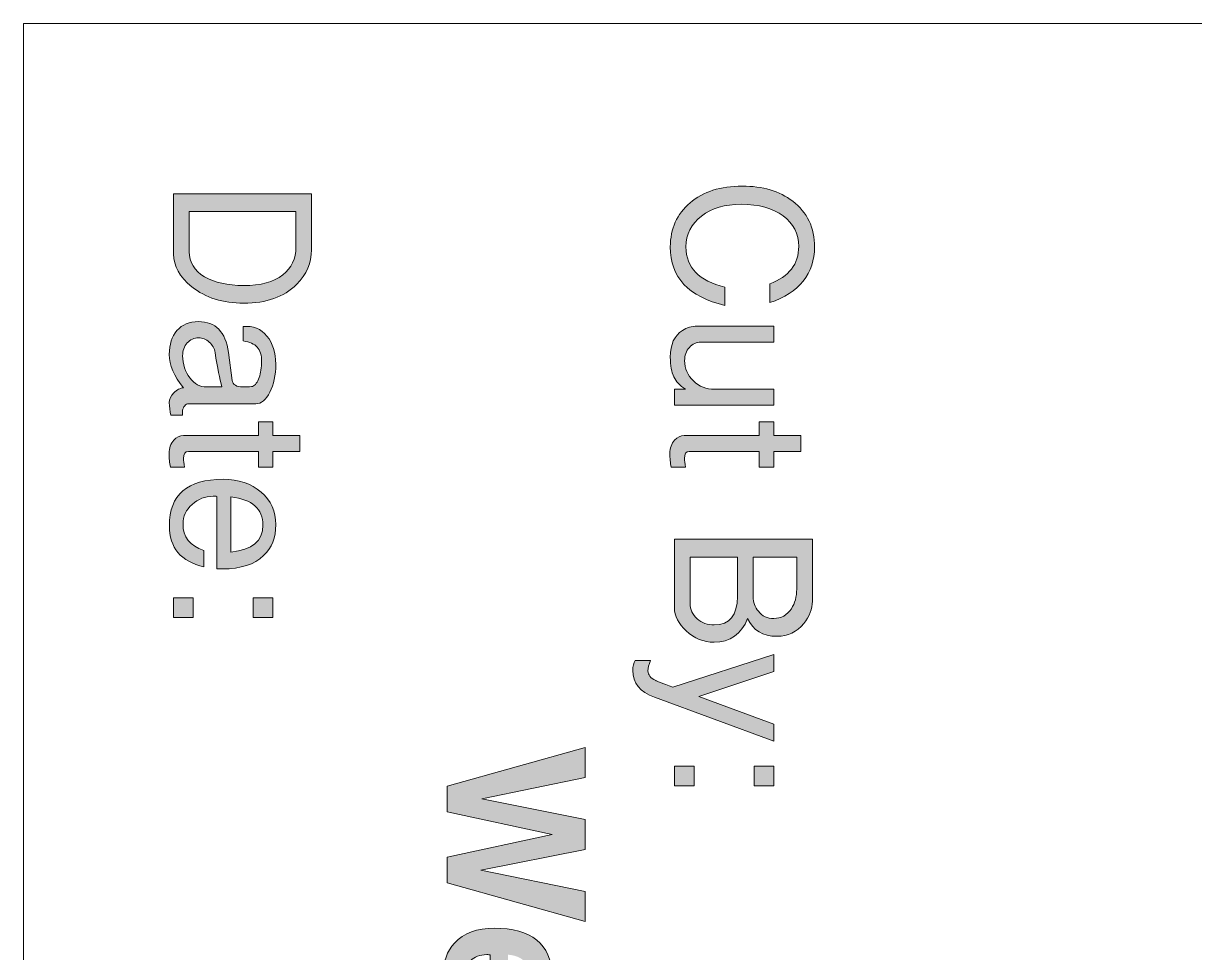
# Model space of a CAD drawing. Header units: inches. Extents: x 0.85 to 9.83, y -3.82 to -0.79.
# Drawn here: x 5.521 to 6.553, y -1.613 to -0.795 of the extents above; entities that cross this region are included whole.
import ezdxf

# ---------------------------------------------------------------- set-up
doc = ezdxf.new("R2010")
doc.units = ezdxf.units.IN
doc.header["$MEASUREMENT"] = 0
doc.layers.add('Layer 1', color=7, linetype='Continuous')

# ---------------------------------------------------------------- blocks, each defined once
blk = doc.blocks.new('block 35')
at = {"layer": 'Layer 1', "color": 7, "lineweight": 5, "true_color": 0xffffff}
blk.add_lwpolyline([(5.5214, -3.8038), (5.5214, -3.5284), (5.5214, -0.7952)], dxfattribs=at)
blk = doc.blocks.new('block 33')
at = {"layer": 'Layer 1', "color": 7, "lineweight": 5, "true_color": 0xffffff}
blk.add_lwpolyline([(5.5214, -0.7952), (7.5839, -0.7952)], dxfattribs=at)
at = {"layer": 'Layer 1'}
blk.add_blockref('block 35', (0, 0), dxfattribs=at)
blk = doc.blocks.new('block 53')
at = {"layer": 'Layer 1', "true_color": 0xed1f24}
h = blk.add_hatch(color=240, dxfattribs=at)
h.dxf.hatch_style = 2
edge = h.paths.add_edge_path()
edge.add_spline(control_points=[(6.1391, -1.0434), (6.107, -1.0359), (6.091, -1.0188), (6.091, -0.992), (6.091, -0.9759), (6.0968, -0.963), (6.1084, -0.9531), (6.12, -0.9433), (6.1353, -0.9384), (6.1543, -0.9384), (6.1723, -0.9384), (6.1871, -0.9428), (6.1988, -0.9517), (6.2116, -0.9615), (6.218, -0.975), (6.218, -0.9922), (6.218, -1.0035), (6.2146, -1.0134), (6.2079, -1.022), (6.2012, -1.0304), (6.1914, -1.0368), (6.1786, -1.0409), (6.1786, -1.0409), (6.1786, -1.0245), (6.1786, -1.0245), (6.1956, -1.018), (6.2041, -1.007), (6.2041, -0.9915), (6.2041, -0.9803), (6.1995, -0.9713), (6.1903, -0.9645), (6.1811, -0.9578), (6.1688, -0.9544), (6.1535, -0.9544), (6.1391, -0.9544), (6.1274, -0.9578), (6.1184, -0.9648), (6.1093, -0.9717), (6.1048, -0.9808), (6.1048, -0.992), (6.1048, -1.0101), (6.1162, -1.0219), (6.1391, -1.0274), (6.1391, -1.0274), (6.1391, -1.0434), (6.1391, -1.0434)], knot_values=[0, 0, 0, 0, 1, 1, 1, 2, 2, 2, 3, 3, 3, 4, 4, 4, 5, 5, 5, 6, 6, 6, 7, 7, 7, 8, 8, 8, 9, 9, 9, 10, 10, 10, 11, 11, 11, 12, 12, 12, 13, 13, 13, 14, 14, 14, 15, 15, 15, 15], degree=3, periodic=1)
h = blk.add_hatch(color=240, dxfattribs=at)
h.dxf.hatch_style = 2
edge = h.paths.add_edge_path()
edge.add_spline(control_points=[(6.0946, -1.1312), (6.0946, -1.1312), (6.0946, -1.1172), (6.0946, -1.1172), (6.0946, -1.1172), (6.1043, -1.1172), (6.1043, -1.1172), (6.0994, -1.1139), (6.096, -1.1103), (6.0941, -1.1064), (6.092, -1.1021), (6.091, -1.0963), (6.091, -1.0889), (6.091, -1.0778), (6.0945, -1.07), (6.1016, -1.0655), (6.1055, -1.063), (6.1098, -1.0617), (6.1146, -1.0617), (6.1146, -1.0617), (6.1821, -1.0617), (6.1821, -1.0617), (6.1821, -1.0617), (6.1821, -1.0757), (6.1821, -1.0757), (6.1821, -1.0757), (6.118, -1.0757), (6.118, -1.0757), (6.114, -1.0757), (6.1106, -1.0773), (6.1078, -1.0804), (6.105, -1.0835), (6.1036, -1.0874), (6.1036, -1.092), (6.1036, -1.099), (6.1062, -1.105), (6.1113, -1.1099), (6.1164, -1.1148), (6.1226, -1.1172), (6.13, -1.1172), (6.13, -1.1172), (6.1821, -1.1172), (6.1821, -1.1172), (6.1821, -1.1172), (6.1821, -1.1312), (6.1821, -1.1312), (6.1821, -1.1312), (6.0946, -1.1312), (6.0946, -1.1312)], knot_values=[0, 0, 0, 0, 1, 1, 1, 2, 2, 2, 3, 3, 3, 4, 4, 4, 5, 5, 5, 6, 6, 6, 7, 7, 7, 8, 8, 8, 9, 9, 9, 10, 10, 10, 11, 11, 11, 12, 12, 12, 13, 13, 13, 14, 14, 14, 15, 15, 15, 16, 16, 16, 16], degree=3, periodic=1)
h = blk.add_hatch(color=240, dxfattribs=at)
h.dxf.hatch_style = 2
edge = h.paths.add_edge_path()
edge.add_spline(control_points=[(6.0918, -1.1859), (6.091, -1.1818), (6.0906, -1.1778), (6.0906, -1.1739), (6.0906, -1.169), (6.092, -1.165), (6.0948, -1.162), (6.0972, -1.1594), (6.1001, -1.158), (6.1033, -1.158), (6.1033, -1.158), (6.1693, -1.158), (6.1693, -1.158), (6.1693, -1.158), (6.1693, -1.1459), (6.1693, -1.1459), (6.1693, -1.1459), (6.1821, -1.1459), (6.1821, -1.1459), (6.1821, -1.1459), (6.1821, -1.158), (6.1821, -1.158), (6.1821, -1.158), (6.2058, -1.158), (6.2058, -1.158), (6.2058, -1.158), (6.2058, -1.172), (6.2058, -1.172), (6.2058, -1.172), (6.1821, -1.172), (6.1821, -1.172), (6.1821, -1.172), (6.1821, -1.1859), (6.1821, -1.1859), (6.1821, -1.1859), (6.1693, -1.1859), (6.1693, -1.1859), (6.1693, -1.1859), (6.1693, -1.172), (6.1693, -1.172), (6.1693, -1.172), (6.1076, -1.172), (6.1076, -1.172), (6.1048, -1.172), (6.1035, -1.1741), (6.1035, -1.1782), (6.1035, -1.1799), (6.1037, -1.1824), (6.1043, -1.1859), (6.1043, -1.1859), (6.0918, -1.1859), (6.0918, -1.1859)], knot_values=[0, 0, 0, 0, 1, 1, 1, 2, 2, 2, 3, 3, 3, 4, 4, 4, 5, 5, 5, 6, 6, 6, 7, 7, 7, 8, 8, 8, 9, 9, 9, 10, 10, 10, 11, 11, 11, 12, 12, 12, 13, 13, 13, 14, 14, 14, 15, 15, 15, 16, 16, 16, 17, 17, 17, 17], degree=3, periodic=1)
h = blk.add_hatch(color=240, dxfattribs=at)
h.dxf.hatch_style = 2
edge = h.paths.add_edge_path()
edge.add_spline(control_points=[(6.1296, -1.3399), (6.1203, -1.3399), (6.1121, -1.3365), (6.105, -1.3299), (6.0981, -1.3236), (6.0946, -1.3168), (6.0946, -1.3094), (6.0946, -1.3094), (6.0946, -1.2492), (6.0946, -1.2492), (6.0946, -1.2492), (6.2161, -1.2492), (6.2161, -1.2492), (6.2161, -1.2492), (6.2161, -1.3039), (6.2161, -1.3039), (6.2161, -1.3106), (6.2136, -1.3171), (6.2086, -1.3234), (6.2025, -1.3309), (6.1946, -1.3347), (6.185, -1.3347), (6.1725, -1.3347), (6.1639, -1.3295), (6.1591, -1.319), (6.1535, -1.3329), (6.1436, -1.3399), (6.1296, -1.3399)], knot_values=[0, 0, 0, 0, 1, 1, 1, 2, 2, 2, 3, 3, 3, 4, 4, 4, 5, 5, 5, 6, 6, 6, 7, 7, 7, 8, 8, 8, 9, 9, 9, 9], degree=3, periodic=1)
edge = h.paths.add_edge_path()
edge.add_spline(control_points=[(6.1296, -1.3247), (6.1433, -1.3247), (6.1501, -1.3164), (6.1501, -1.2997), (6.1501, -1.2997), (6.1501, -1.2649), (6.1501, -1.2649), (6.1501, -1.2649), (6.1085, -1.2649), (6.1085, -1.2649), (6.1085, -1.2649), (6.1085, -1.3057), (6.1085, -1.3057), (6.1085, -1.311), (6.1105, -1.3155), (6.1146, -1.3192), (6.1187, -1.3229), (6.1237, -1.3247), (6.1296, -1.3247)], knot_values=[0, 0, 0, 0, 1, 1, 1, 2, 2, 2, 3, 3, 3, 4, 4, 4, 5, 5, 5, 6, 6, 6, 6], degree=3, periodic=1)
edge = h.paths.add_edge_path()
edge.add_spline(control_points=[(6.182, -1.319), (6.1886, -1.319), (6.1938, -1.3161), (6.1976, -1.3104), (6.2007, -1.3056), (6.2023, -1.2999), (6.2023, -1.2932), (6.2023, -1.2932), (6.2023, -1.2649), (6.2023, -1.2649), (6.2023, -1.2649), (6.164, -1.2649), (6.164, -1.2649), (6.164, -1.2649), (6.164, -1.2999), (6.164, -1.2999), (6.164, -1.3047), (6.1655, -1.309), (6.1685, -1.3127), (6.1719, -1.3169), (6.1764, -1.319), (6.182, -1.319)], knot_values=[0, 0, 0, 0, 1, 1, 1, 2, 2, 2, 3, 3, 3, 4, 4, 4, 5, 5, 5, 6, 6, 6, 7, 7, 7, 7], degree=3, periodic=1)
h = blk.add_hatch(color=240, dxfattribs=at)
h.dxf.hatch_style = 2
edge = h.paths.add_edge_path()
edge.add_spline(control_points=[(6.1821, -1.427), (6.1821, -1.427), (6.077, -1.3884), (6.077, -1.3884), (6.0643, -1.3837), (6.058, -1.3758), (6.058, -1.3647), (6.058, -1.3612), (6.0586, -1.3584), (6.06, -1.356), (6.06, -1.356), (6.0735, -1.356), (6.0735, -1.356), (6.072, -1.3596), (6.0713, -1.3626), (6.0713, -1.3652), (6.0713, -1.3685), (6.0736, -1.3714), (6.0781, -1.3737), (6.0787, -1.374), (6.0837, -1.3759), (6.0932, -1.3794), (6.0932, -1.3794), (6.1821, -1.3507), (6.1821, -1.3507), (6.1821, -1.3507), (6.1821, -1.3656), (6.1821, -1.3656), (6.1821, -1.3656), (6.116, -1.3878), (6.116, -1.3878), (6.116, -1.3878), (6.1821, -1.4121), (6.1821, -1.4121), (6.1821, -1.4121), (6.1821, -1.427), (6.1821, -1.427)], knot_values=[0, 0, 0, 0, 1, 1, 1, 2, 2, 2, 3, 3, 3, 4, 4, 4, 5, 5, 5, 6, 6, 6, 7, 7, 7, 8, 8, 8, 9, 9, 9, 10, 10, 10, 11, 11, 11, 12, 12, 12, 12], degree=3, periodic=1)
h = blk.add_hatch(color=240, dxfattribs=at)
h.dxf.hatch_style = 2
h.paths.add_polyline_path([(6.0946, -1.4662), (6.0946, -1.4489), (6.112, -1.4489), (6.112, -1.4662)])
h.paths.add_polyline_path([(6.1648, -1.4662), (6.1648, -1.4489), (6.1821, -1.4489), (6.1821, -1.4662)])
at = {"layer": 'Layer 1', "lineweight": 0}
for points in [[(6.0946, -1.4662), (6.0946, -1.4489), (6.112, -1.4489), (6.112, -1.4662), (6.0946, -1.4662)], [(6.1648, -1.4662), (6.1648, -1.4489), (6.1821, -1.4489), (6.1821, -1.4662), (6.1648, -1.4662)]]:
    blk.add_lwpolyline(points, dxfattribs=at)
for points, knots in [([(6.1391, -1.0434), (6.107, -1.0359), (6.091, -1.0188), (6.091, -0.992), (6.091, -0.9759), (6.0968, -0.963), (6.1084, -0.9531), (6.12, -0.9433), (6.1353, -0.9384), (6.1543, -0.9384), (6.1723, -0.9384), (6.1871, -0.9428), (6.1988, -0.9517), (6.2116, -0.9615), (6.218, -0.975), (6.218, -0.9922), (6.218, -1.0035), (6.2146, -1.0134), (6.2079, -1.022), (6.2012, -1.0304), (6.1914, -1.0368), (6.1786, -1.0409), (6.1786, -1.0409), (6.1786, -1.0245), (6.1786, -1.0245), (6.1956, -1.018), (6.2041, -1.007), (6.2041, -0.9915), (6.2041, -0.9803), (6.1995, -0.9713), (6.1903, -0.9645), (6.1811, -0.9578), (6.1688, -0.9544), (6.1535, -0.9544), (6.1391, -0.9544), (6.1274, -0.9578), (6.1184, -0.9648), (6.1093, -0.9717), (6.1048, -0.9808), (6.1048, -0.992), (6.1048, -1.0101), (6.1162, -1.0219), (6.1391, -1.0274), (6.1391, -1.0274), (6.1391, -1.0434), (6.1391, -1.0434)], [0, 0, 0, 0, 1, 1, 1, 2, 2, 2, 3, 3, 3, 4, 4, 4, 5, 5, 5, 6, 6, 6, 7, 7, 7, 8, 8, 8, 9, 9, 9, 10, 10, 10, 11, 11, 11, 12, 12, 12, 13, 13, 13, 14, 14, 14, 15, 15, 15, 15]), ([(6.0946, -1.1312), (6.0946, -1.1312), (6.0946, -1.1172), (6.0946, -1.1172), (6.0946, -1.1172), (6.1043, -1.1172), (6.1043, -1.1172), (6.0994, -1.1139), (6.096, -1.1103), (6.0941, -1.1064), (6.092, -1.1021), (6.091, -1.0963), (6.091, -1.0889), (6.091, -1.0778), (6.0945, -1.07), (6.1016, -1.0655), (6.1055, -1.063), (6.1098, -1.0617), (6.1146, -1.0617), (6.1146, -1.0617), (6.1821, -1.0617), (6.1821, -1.0617), (6.1821, -1.0617), (6.1821, -1.0757), (6.1821, -1.0757), (6.1821, -1.0757), (6.118, -1.0757), (6.118, -1.0757), (6.114, -1.0757), (6.1106, -1.0773), (6.1078, -1.0804), (6.105, -1.0835), (6.1036, -1.0874), (6.1036, -1.092), (6.1036, -1.099), (6.1062, -1.105), (6.1113, -1.1099), (6.1164, -1.1148), (6.1226, -1.1172), (6.13, -1.1172), (6.13, -1.1172), (6.1821, -1.1172), (6.1821, -1.1172), (6.1821, -1.1172), (6.1821, -1.1312), (6.1821, -1.1312), (6.1821, -1.1312), (6.0946, -1.1312), (6.0946, -1.1312)], [0, 0, 0, 0, 1, 1, 1, 2, 2, 2, 3, 3, 3, 4, 4, 4, 5, 5, 5, 6, 6, 6, 7, 7, 7, 8, 8, 8, 9, 9, 9, 10, 10, 10, 11, 11, 11, 12, 12, 12, 13, 13, 13, 14, 14, 14, 15, 15, 15, 16, 16, 16, 16]), ([(6.0918, -1.1859), (6.091, -1.1818), (6.0906, -1.1778), (6.0906, -1.1739), (6.0906, -1.169), (6.092, -1.165), (6.0948, -1.162), (6.0972, -1.1594), (6.1001, -1.158), (6.1033, -1.158), (6.1033, -1.158), (6.1693, -1.158), (6.1693, -1.158), (6.1693, -1.158), (6.1693, -1.1459), (6.1693, -1.1459), (6.1693, -1.1459), (6.1821, -1.1459), (6.1821, -1.1459), (6.1821, -1.1459), (6.1821, -1.158), (6.1821, -1.158), (6.1821, -1.158), (6.2058, -1.158), (6.2058, -1.158), (6.2058, -1.158), (6.2058, -1.172), (6.2058, -1.172), (6.2058, -1.172), (6.1821, -1.172), (6.1821, -1.172), (6.1821, -1.172), (6.1821, -1.1859), (6.1821, -1.1859), (6.1821, -1.1859), (6.1693, -1.1859), (6.1693, -1.1859), (6.1693, -1.1859), (6.1693, -1.172), (6.1693, -1.172), (6.1693, -1.172), (6.1076, -1.172), (6.1076, -1.172), (6.1048, -1.172), (6.1035, -1.1741), (6.1035, -1.1782), (6.1035, -1.1799), (6.1037, -1.1824), (6.1043, -1.1859), (6.1043, -1.1859), (6.0918, -1.1859), (6.0918, -1.1859)], [0, 0, 0, 0, 1, 1, 1, 2, 2, 2, 3, 3, 3, 4, 4, 4, 5, 5, 5, 6, 6, 6, 7, 7, 7, 8, 8, 8, 9, 9, 9, 10, 10, 10, 11, 11, 11, 12, 12, 12, 13, 13, 13, 14, 14, 14, 15, 15, 15, 16, 16, 16, 17, 17, 17, 17]), ([(6.1296, -1.3399), (6.1203, -1.3399), (6.1121, -1.3365), (6.105, -1.3299), (6.0981, -1.3236), (6.0946, -1.3168), (6.0946, -1.3094), (6.0946, -1.3094), (6.0946, -1.2492), (6.0946, -1.2492), (6.0946, -1.2492), (6.2161, -1.2492), (6.2161, -1.2492), (6.2161, -1.2492), (6.2161, -1.3039), (6.2161, -1.3039), (6.2161, -1.3106), (6.2136, -1.3171), (6.2086, -1.3234), (6.2025, -1.3309), (6.1946, -1.3347), (6.185, -1.3347), (6.1725, -1.3347), (6.1639, -1.3295), (6.1591, -1.319), (6.1535, -1.3329), (6.1436, -1.3399), (6.1296, -1.3399)], [0, 0, 0, 0, 1, 1, 1, 2, 2, 2, 3, 3, 3, 4, 4, 4, 5, 5, 5, 6, 6, 6, 7, 7, 7, 8, 8, 8, 9, 9, 9, 9]), ([(6.1296, -1.3247), (6.1433, -1.3247), (6.1501, -1.3164), (6.1501, -1.2997), (6.1501, -1.2997), (6.1501, -1.2649), (6.1501, -1.2649), (6.1501, -1.2649), (6.1085, -1.2649), (6.1085, -1.2649), (6.1085, -1.2649), (6.1085, -1.3057), (6.1085, -1.3057), (6.1085, -1.311), (6.1105, -1.3155), (6.1146, -1.3192), (6.1187, -1.3229), (6.1237, -1.3247), (6.1296, -1.3247)], [0, 0, 0, 0, 1, 1, 1, 2, 2, 2, 3, 3, 3, 4, 4, 4, 5, 5, 5, 6, 6, 6, 6]), ([(6.182, -1.319), (6.1886, -1.319), (6.1938, -1.3161), (6.1976, -1.3104), (6.2007, -1.3056), (6.2023, -1.2999), (6.2023, -1.2932), (6.2023, -1.2932), (6.2023, -1.2649), (6.2023, -1.2649), (6.2023, -1.2649), (6.164, -1.2649), (6.164, -1.2649), (6.164, -1.2649), (6.164, -1.2999), (6.164, -1.2999), (6.164, -1.3047), (6.1655, -1.309), (6.1685, -1.3127), (6.1719, -1.3169), (6.1764, -1.319), (6.182, -1.319)], [0, 0, 0, 0, 1, 1, 1, 2, 2, 2, 3, 3, 3, 4, 4, 4, 5, 5, 5, 6, 6, 6, 7, 7, 7, 7]), ([(6.1821, -1.427), (6.1821, -1.427), (6.077, -1.3884), (6.077, -1.3884), (6.0643, -1.3837), (6.058, -1.3758), (6.058, -1.3647), (6.058, -1.3612), (6.0586, -1.3584), (6.06, -1.356), (6.06, -1.356), (6.0735, -1.356), (6.0735, -1.356), (6.072, -1.3596), (6.0713, -1.3626), (6.0713, -1.3652), (6.0713, -1.3685), (6.0736, -1.3714), (6.0781, -1.3737), (6.0787, -1.374), (6.0837, -1.3759), (6.0932, -1.3794), (6.0932, -1.3794), (6.1821, -1.3507), (6.1821, -1.3507), (6.1821, -1.3507), (6.1821, -1.3656), (6.1821, -1.3656), (6.1821, -1.3656), (6.116, -1.3878), (6.116, -1.3878), (6.116, -1.3878), (6.1821, -1.4121), (6.1821, -1.4121), (6.1821, -1.4121), (6.1821, -1.427), (6.1821, -1.427)], [0, 0, 0, 0, 1, 1, 1, 2, 2, 2, 3, 3, 3, 4, 4, 4, 5, 5, 5, 6, 6, 6, 7, 7, 7, 8, 8, 8, 9, 9, 9, 10, 10, 10, 11, 11, 11, 12, 12, 12, 12])]:
    blk.add_open_spline(points, degree=3, knots=knots, dxfattribs=at)
blk = doc.blocks.new('block 54')
at = {"layer": 'Layer 1', "true_color": 0xed1f24}
h = blk.add_hatch(color=240, dxfattribs=at)
h.dxf.hatch_style = 2
h.paths.add_polyline_path([(6.0161, -1.5857), (5.8946, -1.5517), (5.8946, -1.5292), (5.987, -1.5091), (5.8946, -1.4891), (5.8946, -1.4666), (6.0161, -1.4326), (6.0161, -1.4591), (5.9251, -1.4777), (6.0161, -1.4959), (6.0161, -1.5224), (5.9241, -1.5406), (6.0161, -1.5592)])
h = blk.add_hatch(color=240, dxfattribs=at)
h.dxf.hatch_style = 2
edge = h.paths.add_edge_path()
edge.add_spline(control_points=[(5.9396, -1.6756), (5.937, -1.6756), (5.9346, -1.6754), (5.9325, -1.6751), (5.9325, -1.6751), (5.9325, -1.6152), (5.9325, -1.6152), (5.9318, -1.615), (5.9307, -1.6149), (5.9293, -1.6149), (5.9234, -1.6149), (5.9187, -1.6167), (5.915, -1.6203), (5.9114, -1.624), (5.9096, -1.6287), (5.9096, -1.6345), (5.9096, -1.6384), (5.9107, -1.642), (5.913, -1.6453), (5.9151, -1.6483), (5.9175, -1.6501), (5.9201, -1.6509), (5.9201, -1.6509), (5.9201, -1.6746), (5.9201, -1.6746), (5.9113, -1.6714), (5.9043, -1.666), (5.899, -1.6581), (5.8936, -1.6503), (5.891, -1.6416), (5.891, -1.6319), (5.891, -1.6211), (5.8943, -1.6121), (5.9011, -1.6047), (5.9092, -1.5959), (5.9208, -1.5916), (5.936, -1.5916), (5.9522, -1.5916), (5.9647, -1.5951), (5.9734, -1.6021), (5.9821, -1.6092), (5.9865, -1.6193), (5.9865, -1.6326), (5.9865, -1.6454), (5.9822, -1.6558), (5.9735, -1.6637), (5.9649, -1.6716), (5.9536, -1.6756), (5.9396, -1.6756)], knot_values=[0, 0, 0, 0, 1, 1, 1, 2, 2, 2, 3, 3, 3, 4, 4, 4, 5, 5, 5, 6, 6, 6, 7, 7, 7, 8, 8, 8, 9, 9, 9, 10, 10, 10, 11, 11, 11, 12, 12, 12, 13, 13, 13, 14, 14, 14, 15, 15, 15, 16, 16, 16, 16], degree=3, periodic=1)
edge = h.paths.add_edge_path()
edge.add_spline(control_points=[(5.9481, -1.6509), (5.9607, -1.6502), (5.967, -1.6444), (5.967, -1.6334), (5.967, -1.6223), (5.9607, -1.6161), (5.9481, -1.6149), (5.9481, -1.6149), (5.9481, -1.6509), (5.9481, -1.6509)], knot_values=[0, 0, 0, 0, 1, 1, 1, 2, 2, 2, 3, 3, 3, 3], degree=3, periodic=1)
at = {"layer": 'Layer 1', "lineweight": 0}
blk.add_lwpolyline([(6.0161, -1.5857), (5.8946, -1.5517), (5.8946, -1.5292), (5.987, -1.5091), (5.8946, -1.4891), (5.8946, -1.4666), (6.0161, -1.4326), (6.0161, -1.4591), (5.9251, -1.4777), (6.0161, -1.4959), (6.0161, -1.5224), (5.9241, -1.5406), (6.0161, -1.5592), (6.0161, -1.5857)], dxfattribs=at)
blk.add_open_spline([(5.9396, -1.6756), (5.937, -1.6756), (5.9346, -1.6754), (5.9325, -1.6751), (5.9325, -1.6751), (5.9325, -1.6152), (5.9325, -1.6152), (5.9318, -1.615), (5.9307, -1.6149), (5.9293, -1.6149), (5.9234, -1.6149), (5.9187, -1.6167), (5.915, -1.6203), (5.9114, -1.624), (5.9096, -1.6287), (5.9096, -1.6345), (5.9096, -1.6384), (5.9107, -1.642), (5.913, -1.6453), (5.9151, -1.6483), (5.9175, -1.6501), (5.9201, -1.6509), (5.9201, -1.6509), (5.9201, -1.6746), (5.9201, -1.6746), (5.9113, -1.6714), (5.9043, -1.666), (5.899, -1.6581), (5.8936, -1.6503), (5.891, -1.6416), (5.891, -1.6319), (5.891, -1.6211), (5.8943, -1.6121), (5.9011, -1.6047), (5.9092, -1.5959), (5.9208, -1.5916), (5.936, -1.5916), (5.9522, -1.5916), (5.9647, -1.5951), (5.9734, -1.6021), (5.9821, -1.6092), (5.9865, -1.6193), (5.9865, -1.6326), (5.9865, -1.6454), (5.9822, -1.6558), (5.9735, -1.6637), (5.9649, -1.6716), (5.9536, -1.6756), (5.9396, -1.6756)], degree=3, knots=[0, 0, 0, 0, 1, 1, 1, 2, 2, 2, 3, 3, 3, 4, 4, 4, 5, 5, 5, 6, 6, 6, 7, 7, 7, 8, 8, 8, 9, 9, 9, 10, 10, 10, 11, 11, 11, 12, 12, 12, 13, 13, 13, 14, 14, 14, 15, 15, 15, 16, 16, 16, 16], dxfattribs=at)
blk = doc.blocks.new('block 55')
at = {"layer": 'Layer 1', "true_color": 0xed1f24}
h = blk.add_hatch(color=240, dxfattribs=at)
h.dxf.hatch_style = 2
edge = h.paths.add_edge_path()
edge.add_spline(control_points=[(5.7154, -1.0415), (5.697, -1.0415), (5.6817, -1.0367), (5.6696, -1.027), (5.6589, -1.0184), (5.6536, -1.0088), (5.6536, -0.9982), (5.6536, -0.9982), (5.6536, -0.9452), (5.6536, -0.9452), (5.6536, -0.9452), (5.7751, -0.9452), (5.7751, -0.9452), (5.7751, -0.9452), (5.7751, -0.9945), (5.7751, -0.9945), (5.7751, -1.006), (5.7707, -1.0161), (5.7618, -1.025), (5.7508, -1.036), (5.7353, -1.0415), (5.7154, -1.0415)], knot_values=[0, 0, 0, 0, 1, 1, 1, 2, 2, 2, 3, 3, 3, 4, 4, 4, 5, 5, 5, 6, 6, 6, 7, 7, 7, 7], degree=3, periodic=1)
edge = h.paths.add_edge_path()
edge.add_spline(control_points=[(5.7154, -1.0259), (5.7302, -1.0259), (5.7417, -1.0228), (5.7498, -1.0165), (5.7574, -1.0105), (5.7613, -1.0024), (5.7613, -0.992), (5.7613, -0.992), (5.7613, -0.9609), (5.7613, -0.9609), (5.7613, -0.9609), (5.6674, -0.9609), (5.6674, -0.9609), (5.6674, -0.9609), (5.6674, -0.9962), (5.6674, -0.9962), (5.6674, -1.0055), (5.6719, -1.0129), (5.6809, -1.0182), (5.6896, -1.0233), (5.7011, -1.0259), (5.7154, -1.0259)], knot_values=[0, 0, 0, 0, 1, 1, 1, 2, 2, 2, 3, 3, 3, 4, 4, 4, 5, 5, 5, 6, 6, 6, 7, 7, 7, 7], degree=3, periodic=1)
h = blk.add_hatch(color=240, dxfattribs=at)
h.dxf.hatch_style = 2
edge = h.paths.add_edge_path()
edge.add_spline(control_points=[(5.6512, -1.1399), (5.6503, -1.1364), (5.6498, -1.1328), (5.6498, -1.129), (5.6498, -1.126), (5.6511, -1.1232), (5.6538, -1.1204), (5.6566, -1.1177), (5.6594, -1.1162), (5.6624, -1.1159), (5.654, -1.1058), (5.6498, -1.096), (5.6498, -1.0865), (5.6498, -1.0778), (5.6521, -1.0708), (5.6566, -1.0655), (5.6612, -1.0603), (5.6675, -1.0577), (5.6755, -1.0577), (5.6906, -1.0577), (5.6994, -1.0667), (5.7019, -1.0848), (5.7019, -1.0848), (5.7052, -1.1094), (5.7052, -1.1094), (5.7058, -1.1133), (5.7089, -1.1152), (5.7147, -1.1152), (5.7196, -1.1152), (5.7225, -1.115), (5.7232, -1.1147), (5.7256, -1.1137), (5.7275, -1.1111), (5.7289, -1.107), (5.7304, -1.1028), (5.7311, -1.0981), (5.7311, -1.0928), (5.7311, -1.0872), (5.7299, -1.083), (5.7273, -1.0802), (5.7248, -1.0774), (5.7207, -1.0755), (5.7149, -1.0747), (5.7149, -1.0747), (5.7149, -1.062), (5.7149, -1.062), (5.7236, -1.0613), (5.7305, -1.064), (5.7358, -1.0704), (5.741, -1.0767), (5.7436, -1.0849), (5.7436, -1.095), (5.7436, -1.1048), (5.7419, -1.1131), (5.7384, -1.1199), (5.735, -1.1266), (5.7308, -1.13), (5.7259, -1.13), (5.7259, -1.13), (5.6668, -1.13), (5.6668, -1.13), (5.6655, -1.13), (5.6644, -1.1306), (5.6634, -1.1318), (5.6624, -1.1329), (5.6618, -1.1343), (5.6616, -1.1357), (5.6615, -1.1368), (5.6615, -1.1382), (5.6616, -1.1399), (5.6616, -1.1399), (5.6512, -1.1399), (5.6512, -1.1399)], knot_values=[0, 0, 0, 0, 1, 1, 1, 2, 2, 2, 3, 3, 3, 4, 4, 4, 5, 5, 5, 6, 6, 6, 7, 7, 7, 8, 8, 8, 9, 9, 9, 10, 10, 10, 11, 11, 11, 12, 12, 12, 13, 13, 13, 14, 14, 14, 15, 15, 15, 16, 16, 16, 17, 17, 17, 18, 18, 18, 19, 19, 19, 20, 20, 20, 21, 21, 21, 22, 22, 22, 23, 23, 23, 24, 24, 24, 24], degree=3, periodic=1)
edge = h.paths.add_edge_path()
edge.add_spline(control_points=[(5.6825, -1.1152), (5.6825, -1.1152), (5.6961, -1.115), (5.6961, -1.115), (5.6942, -1.1083), (5.6922, -1.0983), (5.6902, -1.0849), (5.6896, -1.0814), (5.6878, -1.0783), (5.685, -1.0758), (5.6823, -1.0733), (5.6791, -1.072), (5.6757, -1.072), (5.6716, -1.072), (5.6683, -1.0735), (5.6656, -1.0765), (5.6629, -1.0794), (5.6616, -1.0832), (5.6616, -1.0878), (5.6616, -1.0953), (5.6637, -1.1018), (5.668, -1.1072), (5.6722, -1.1127), (5.6771, -1.1153), (5.6825, -1.1152)], knot_values=[0, 0, 0, 0, 1, 1, 1, 2, 2, 2, 3, 3, 3, 4, 4, 4, 5, 5, 5, 6, 6, 6, 7, 7, 7, 8, 8, 8, 8], degree=3, periodic=1)
h = blk.add_hatch(color=240, dxfattribs=at)
h.dxf.hatch_style = 2
edge = h.paths.add_edge_path()
edge.add_spline(control_points=[(5.6508, -1.1859), (5.65, -1.1818), (5.6496, -1.1778), (5.6496, -1.1739), (5.6496, -1.169), (5.651, -1.165), (5.6538, -1.162), (5.6562, -1.1594), (5.659, -1.158), (5.6623, -1.158), (5.6623, -1.158), (5.7283, -1.158), (5.7283, -1.158), (5.7283, -1.158), (5.7283, -1.1459), (5.7283, -1.1459), (5.7283, -1.1459), (5.7411, -1.1459), (5.7411, -1.1459), (5.7411, -1.1459), (5.7411, -1.158), (5.7411, -1.158), (5.7411, -1.158), (5.7648, -1.158), (5.7648, -1.158), (5.7648, -1.158), (5.7648, -1.172), (5.7648, -1.172), (5.7648, -1.172), (5.7411, -1.172), (5.7411, -1.172), (5.7411, -1.172), (5.7411, -1.1859), (5.7411, -1.1859), (5.7411, -1.1859), (5.7283, -1.1859), (5.7283, -1.1859), (5.7283, -1.1859), (5.7283, -1.172), (5.7283, -1.172), (5.7283, -1.172), (5.6666, -1.172), (5.6666, -1.172), (5.6638, -1.172), (5.6624, -1.1741), (5.6624, -1.1782), (5.6624, -1.1799), (5.6627, -1.1824), (5.6633, -1.1859), (5.6633, -1.1859), (5.6508, -1.1859), (5.6508, -1.1859)], knot_values=[0, 0, 0, 0, 1, 1, 1, 2, 2, 2, 3, 3, 3, 4, 4, 4, 5, 5, 5, 6, 6, 6, 7, 7, 7, 8, 8, 8, 9, 9, 9, 10, 10, 10, 11, 11, 11, 12, 12, 12, 13, 13, 13, 14, 14, 14, 15, 15, 15, 16, 16, 16, 17, 17, 17, 17], degree=3, periodic=1)
h = blk.add_hatch(color=240, dxfattribs=at)
h.dxf.hatch_style = 2
edge = h.paths.add_edge_path()
edge.add_spline(control_points=[(5.6969, -1.2754), (5.6948, -1.2754), (5.6931, -1.2753), (5.6918, -1.2752), (5.6918, -1.2752), (5.6918, -1.2115), (5.6918, -1.2115), (5.691, -1.2114), (5.6899, -1.2114), (5.6884, -1.2114), (5.6814, -1.2114), (5.6753, -1.2138), (5.6699, -1.2186), (5.6646, -1.2234), (5.6619, -1.2291), (5.6619, -1.2358), (5.6619, -1.2473), (5.668, -1.2551), (5.6803, -1.2592), (5.6803, -1.2592), (5.6803, -1.2735), (5.6803, -1.2735), (5.66, -1.2689), (5.6499, -1.2568), (5.6499, -1.2374), (5.6499, -1.2101), (5.6657, -1.1965), (5.6973, -1.1965), (5.7108, -1.1965), (5.7219, -1.2002), (5.7306, -1.2077), (5.7393, -1.2151), (5.7436, -1.2247), (5.7436, -1.2364), (5.7436, -1.2478), (5.74, -1.2569), (5.7329, -1.2637), (5.7248, -1.2714), (5.7128, -1.2753), (5.6969, -1.2754)], knot_values=[0, 0, 0, 0, 1, 1, 1, 2, 2, 2, 3, 3, 3, 4, 4, 4, 5, 5, 5, 6, 6, 6, 7, 7, 7, 8, 8, 8, 9, 9, 9, 10, 10, 10, 11, 11, 11, 12, 12, 12, 13, 13, 13, 13], degree=3, periodic=1)
edge = h.paths.add_edge_path()
edge.add_spline(control_points=[(5.7041, -1.2605), (5.7229, -1.2587), (5.7323, -1.2509), (5.7323, -1.237), (5.7323, -1.2225), (5.7229, -1.2141), (5.7041, -1.212), (5.7041, -1.212), (5.7041, -1.2605), (5.7041, -1.2605)], knot_values=[0, 0, 0, 0, 1, 1, 1, 2, 2, 2, 3, 3, 3, 3], degree=3, periodic=1)
h = blk.add_hatch(color=240, dxfattribs=at)
h.dxf.hatch_style = 2
h.paths.add_polyline_path([(5.6536, -1.318), (5.6536, -1.3007), (5.6709, -1.3007), (5.6709, -1.318)])
h.paths.add_polyline_path([(5.7238, -1.318), (5.7238, -1.3007), (5.7411, -1.3007), (5.7411, -1.318)])
at = {"layer": 'Layer 1', "lineweight": 0}
for points in [[(5.6536, -1.318), (5.6536, -1.3007), (5.6709, -1.3007), (5.6709, -1.318), (5.6536, -1.318)], [(5.7238, -1.318), (5.7238, -1.3007), (5.7411, -1.3007), (5.7411, -1.318), (5.7238, -1.318)]]:
    blk.add_lwpolyline(points, dxfattribs=at)
for points, knots in [([(5.7154, -1.0415), (5.697, -1.0415), (5.6817, -1.0367), (5.6696, -1.027), (5.6589, -1.0184), (5.6536, -1.0088), (5.6536, -0.9982), (5.6536, -0.9982), (5.6536, -0.9452), (5.6536, -0.9452), (5.6536, -0.9452), (5.7751, -0.9452), (5.7751, -0.9452), (5.7751, -0.9452), (5.7751, -0.9945), (5.7751, -0.9945), (5.7751, -1.006), (5.7707, -1.0161), (5.7618, -1.025), (5.7508, -1.036), (5.7353, -1.0415), (5.7154, -1.0415)], [0, 0, 0, 0, 1, 1, 1, 2, 2, 2, 3, 3, 3, 4, 4, 4, 5, 5, 5, 6, 6, 6, 7, 7, 7, 7]), ([(5.7154, -1.0259), (5.7302, -1.0259), (5.7417, -1.0228), (5.7498, -1.0165), (5.7574, -1.0105), (5.7613, -1.0024), (5.7613, -0.992), (5.7613, -0.992), (5.7613, -0.9609), (5.7613, -0.9609), (5.7613, -0.9609), (5.6674, -0.9609), (5.6674, -0.9609), (5.6674, -0.9609), (5.6674, -0.9962), (5.6674, -0.9962), (5.6674, -1.0055), (5.6719, -1.0129), (5.6809, -1.0182), (5.6896, -1.0233), (5.7011, -1.0259), (5.7154, -1.0259)], [0, 0, 0, 0, 1, 1, 1, 2, 2, 2, 3, 3, 3, 4, 4, 4, 5, 5, 5, 6, 6, 6, 7, 7, 7, 7]), ([(5.6512, -1.1399), (5.6503, -1.1364), (5.6498, -1.1328), (5.6498, -1.129), (5.6498, -1.126), (5.6511, -1.1232), (5.6538, -1.1204), (5.6566, -1.1177), (5.6594, -1.1162), (5.6624, -1.1159), (5.654, -1.1058), (5.6498, -1.096), (5.6498, -1.0865), (5.6498, -1.0778), (5.6521, -1.0708), (5.6566, -1.0655), (5.6612, -1.0603), (5.6675, -1.0577), (5.6755, -1.0577), (5.6906, -1.0577), (5.6994, -1.0667), (5.7019, -1.0848), (5.7019, -1.0848), (5.7052, -1.1094), (5.7052, -1.1094), (5.7058, -1.1133), (5.7089, -1.1152), (5.7147, -1.1152), (5.7196, -1.1152), (5.7225, -1.115), (5.7232, -1.1147), (5.7256, -1.1137), (5.7275, -1.1111), (5.7289, -1.107), (5.7304, -1.1028), (5.7311, -1.0981), (5.7311, -1.0928), (5.7311, -1.0872), (5.7299, -1.083), (5.7273, -1.0802), (5.7248, -1.0774), (5.7207, -1.0755), (5.7149, -1.0747), (5.7149, -1.0747), (5.7149, -1.062), (5.7149, -1.062), (5.7236, -1.0613), (5.7305, -1.064), (5.7358, -1.0704), (5.741, -1.0767), (5.7436, -1.0849), (5.7436, -1.095), (5.7436, -1.1048), (5.7419, -1.1131), (5.7384, -1.1199), (5.735, -1.1266), (5.7308, -1.13), (5.7259, -1.13), (5.7259, -1.13), (5.6668, -1.13), (5.6668, -1.13), (5.6655, -1.13), (5.6644, -1.1306), (5.6634, -1.1318), (5.6624, -1.1329), (5.6618, -1.1343), (5.6616, -1.1357), (5.6615, -1.1368), (5.6615, -1.1382), (5.6616, -1.1399), (5.6616, -1.1399), (5.6512, -1.1399), (5.6512, -1.1399)], [0, 0, 0, 0, 1, 1, 1, 2, 2, 2, 3, 3, 3, 4, 4, 4, 5, 5, 5, 6, 6, 6, 7, 7, 7, 8, 8, 8, 9, 9, 9, 10, 10, 10, 11, 11, 11, 12, 12, 12, 13, 13, 13, 14, 14, 14, 15, 15, 15, 16, 16, 16, 17, 17, 17, 18, 18, 18, 19, 19, 19, 20, 20, 20, 21, 21, 21, 22, 22, 22, 23, 23, 23, 24, 24, 24, 24]), ([(5.6825, -1.1152), (5.6825, -1.1152), (5.6961, -1.115), (5.6961, -1.115), (5.6942, -1.1083), (5.6922, -1.0983), (5.6902, -1.0849), (5.6896, -1.0814), (5.6878, -1.0783), (5.685, -1.0758), (5.6823, -1.0733), (5.6791, -1.072), (5.6757, -1.072), (5.6716, -1.072), (5.6683, -1.0735), (5.6656, -1.0765), (5.6629, -1.0794), (5.6616, -1.0832), (5.6616, -1.0878), (5.6616, -1.0953), (5.6637, -1.1018), (5.668, -1.1072), (5.6722, -1.1127), (5.6771, -1.1153), (5.6825, -1.1152)], [0, 0, 0, 0, 1, 1, 1, 2, 2, 2, 3, 3, 3, 4, 4, 4, 5, 5, 5, 6, 6, 6, 7, 7, 7, 8, 8, 8, 8]), ([(5.6508, -1.1859), (5.65, -1.1818), (5.6496, -1.1778), (5.6496, -1.1739), (5.6496, -1.169), (5.651, -1.165), (5.6538, -1.162), (5.6562, -1.1594), (5.659, -1.158), (5.6623, -1.158), (5.6623, -1.158), (5.7283, -1.158), (5.7283, -1.158), (5.7283, -1.158), (5.7283, -1.1459), (5.7283, -1.1459), (5.7283, -1.1459), (5.7411, -1.1459), (5.7411, -1.1459), (5.7411, -1.1459), (5.7411, -1.158), (5.7411, -1.158), (5.7411, -1.158), (5.7648, -1.158), (5.7648, -1.158), (5.7648, -1.158), (5.7648, -1.172), (5.7648, -1.172), (5.7648, -1.172), (5.7411, -1.172), (5.7411, -1.172), (5.7411, -1.172), (5.7411, -1.1859), (5.7411, -1.1859), (5.7411, -1.1859), (5.7283, -1.1859), (5.7283, -1.1859), (5.7283, -1.1859), (5.7283, -1.172), (5.7283, -1.172), (5.7283, -1.172), (5.6666, -1.172), (5.6666, -1.172), (5.6638, -1.172), (5.6624, -1.1741), (5.6624, -1.1782), (5.6624, -1.1799), (5.6627, -1.1824), (5.6633, -1.1859), (5.6633, -1.1859), (5.6508, -1.1859), (5.6508, -1.1859)], [0, 0, 0, 0, 1, 1, 1, 2, 2, 2, 3, 3, 3, 4, 4, 4, 5, 5, 5, 6, 6, 6, 7, 7, 7, 8, 8, 8, 9, 9, 9, 10, 10, 10, 11, 11, 11, 12, 12, 12, 13, 13, 13, 14, 14, 14, 15, 15, 15, 16, 16, 16, 17, 17, 17, 17]), ([(5.6969, -1.2754), (5.6948, -1.2754), (5.6931, -1.2753), (5.6918, -1.2752), (5.6918, -1.2752), (5.6918, -1.2115), (5.6918, -1.2115), (5.691, -1.2114), (5.6899, -1.2114), (5.6884, -1.2114), (5.6814, -1.2114), (5.6753, -1.2138), (5.6699, -1.2186), (5.6646, -1.2234), (5.6619, -1.2291), (5.6619, -1.2358), (5.6619, -1.2473), (5.668, -1.2551), (5.6803, -1.2592), (5.6803, -1.2592), (5.6803, -1.2735), (5.6803, -1.2735), (5.66, -1.2689), (5.6499, -1.2568), (5.6499, -1.2374), (5.6499, -1.2101), (5.6657, -1.1965), (5.6973, -1.1965), (5.7108, -1.1965), (5.7219, -1.2002), (5.7306, -1.2077), (5.7393, -1.2151), (5.7436, -1.2247), (5.7436, -1.2364), (5.7436, -1.2478), (5.74, -1.2569), (5.7329, -1.2637), (5.7248, -1.2714), (5.7128, -1.2753), (5.6969, -1.2754)], [0, 0, 0, 0, 1, 1, 1, 2, 2, 2, 3, 3, 3, 4, 4, 4, 5, 5, 5, 6, 6, 6, 7, 7, 7, 8, 8, 8, 9, 9, 9, 10, 10, 10, 11, 11, 11, 12, 12, 12, 13, 13, 13, 13]), ([(5.7041, -1.2605), (5.7229, -1.2587), (5.7323, -1.2509), (5.7323, -1.237), (5.7323, -1.2225), (5.7229, -1.2141), (5.7041, -1.212), (5.7041, -1.212), (5.7041, -1.2605), (5.7041, -1.2605)], [0, 0, 0, 0, 1, 1, 1, 2, 2, 2, 3, 3, 3, 3])]:
    blk.add_open_spline(points, degree=3, knots=knots, dxfattribs=at)
blk = doc.blocks.new('block 52')
at = {"layer": 'Layer 1'}
for name in ['block 53', 'block 55', 'block 54']:
    blk.add_blockref(name, (0, 0), dxfattribs=at)

msp = doc.modelspace()

# ---------------------------------------------------------------- block references
at = {"layer": 'Layer 1'}
for name in ['block 33', 'block 52']:
    msp.add_blockref(name, (0, 0), dxfattribs=at)

doc.saveas('drawing.dxf')
